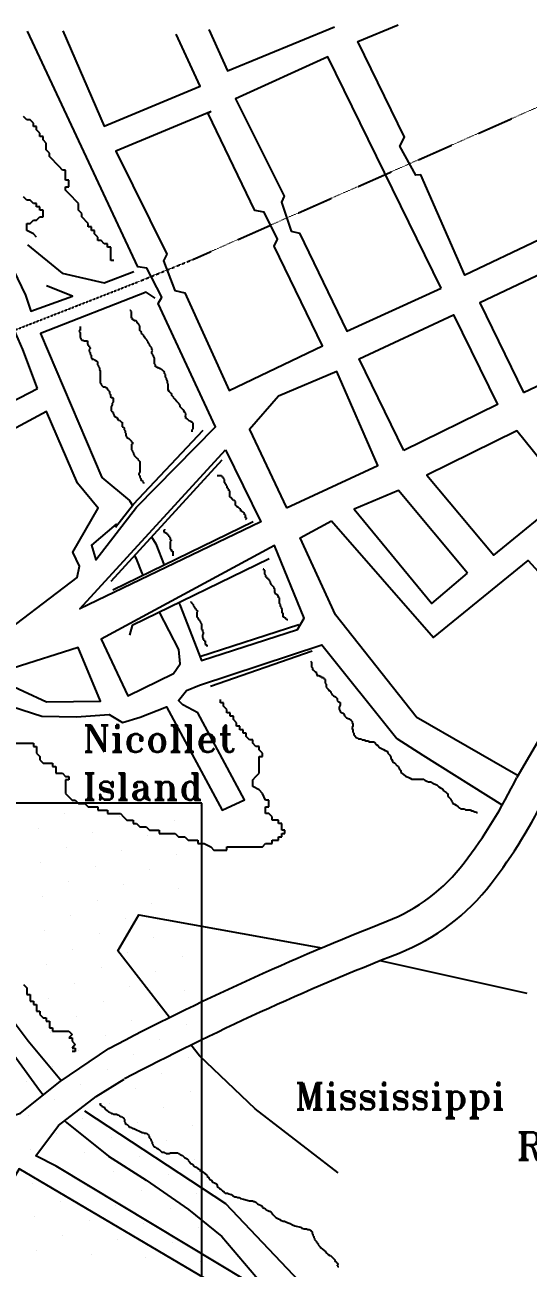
# Model space of a CAD drawing. Extents: x -273 to 22785, y -15 to 12122.
# Drawn here: x 8410 to 9962, y 8186 to 12022 of the extents above; entities that cross this region are included whole.
import ezdxf

# ---------------------------------------------------------------- set-up
doc = ezdxf.new("R2010")
doc.units = 0
doc.linetypes.add('HIDDEN', pattern=[0.375, 0.25, -0.125])
doc.linetypes.add('HIDDEN_2', pattern=[0.1875, 0.125, -0.0625])
doc.layers.get('0').update_dxf_attribs({"linetype": 'CONTINUOUS'})
for name, color, linetype in [('BORDER_AND_TITLE_INFORMATI', 5, 'CONTINUOUS'), ('HYPERLINK_REGIONS', 253, 'CONTINUOUS'), ('RAIL_ROADS', 3, 'HIDDEN_2'), ('STREET_CURBS', 7, 'CONTINUOUS'), ('TEXT_LABELS_AND_DIRECTIONS', 1, 'HIDDEN')]:
    doc.layers.add(name, color=color, linetype=linetype)
doc.styles.add('ROMAN_60', font='romant.shx', dxfattribs={"height": 60})

# ---------------------------------------------------------------- blocks, each defined once
blk = doc.blocks.new('*X5')
at = {"color": 0}
for p, q in [((8532.4, 9589), (8532.4, 9589)), ((8950.9, 9614.2), (8950.9, 9614.2)), ((8701.1, 9578.2), (8701.1, 9578.2)), ((8869.8, 9567.3), (8869.8, 9567.3)), ((8451.2, 9542.2), (8451.2, 9542.2)), ((8619.9, 9531.3), (8619.9, 9531.3)), ((8788.6, 9520.4), (8788.6, 9520.4)), ((8538.7, 9484.4), (8538.7, 9484.4)), ((8707.4, 9473.5), (8707.4, 9473.5)), ((8457.5, 9437.5), (8457.5, 9437.5)), ((8876, 9462.7), (8876, 9462.7)), ((8626.2, 9426.7), (8626.2, 9426.7)), ((8794.8, 9415.8), (8794.8, 9415.8)), ((8545, 9379.8), (8545, 9379.8)), ((8713.7, 9368.9), (8713.7, 9368.9)), ((8463.8, 9332.9), (8463.8, 9332.9)), ((8632.5, 9322), (8632.5, 9322)), ((8882.3, 9358), (8882.3, 9358)), ((8801.1, 9311.2), (8801.1, 9311.2)), ((8551.3, 9275.2), (8551.3, 9275.2)), ((8719.9, 9264.3), (8719.9, 9264.3)), ((8888.6, 9253.4), (8888.6, 9253.4)), ((8470.1, 9228.3), (8470.1, 9228.3)), ((8638.7, 9217.4), (8638.7, 9217.4)), ((8807.4, 9206.5), (8807.4, 9206.5)), ((8557.6, 9170.5), (8557.6, 9170.5)), ((8726.2, 9159.7), (8726.2, 9159.7)), ((8894.9, 9148.8), (8894.9, 9148.8)), ((8476.4, 9123.7), (8476.4, 9123.7)), ((8645, 9112.8), (8645, 9112.8)), ((8813.7, 9101.9), (8813.7, 9101.9)), ((8563.8, 9065.9), (8563.8, 9065.9)), ((8732.5, 9055), (8732.5, 9055)), ((8482.6, 9019), (8482.6, 9019)), ((8901.2, 9044.2), (8901.2, 9044.2)), ((8651.3, 9008.2), (8651.3, 9008.2)), ((8820, 8997.3), (8820, 8997.3)), ((8570.1, 8961.3), (8570.1, 8961.3)), ((8738.8, 8950.4), (8738.8, 8950.4)), ((8907.4, 8939.5), (8907.4, 8939.5)), ((8488.9, 8914.4), (8488.9, 8914.4)), ((8657.6, 8903.5), (8657.6, 8903.5)), ((8826.2, 8892.7), (8826.2, 8892.7)), ((8576.4, 8856.7), (8576.4, 8856.7)), ((8745.1, 8845.8), (8745.1, 8845.8)), ((8913.7, 8834.9), (8913.7, 8834.9)), ((8495.2, 8809.8), (8495.2, 8809.8)), ((8663.9, 8798.9), (8663.9, 8798.9)), ((8832.5, 8788), (8832.5, 8788)), ((8414, 8762.9), (8414, 8762.9)), ((8582.7, 8752), (8582.7, 8752)), ((8751.3, 8741.1), (8751.3, 8741.1)), ((8920, 8730.3), (8920, 8730.3)), ((8501.5, 8705.2), (8501.5, 8705.2)), ((8670.1, 8694.3), (8670.1, 8694.3)), ((8838.8, 8683.4), (8838.8, 8683.4)), ((8420.3, 8658.3), (8420.3, 8658.3)), ((8589, 8647.4), (8589, 8647.4)), ((8757.6, 8636.5), (8757.6, 8636.5)), ((8507.8, 8600.5), (8507.8, 8600.5)), ((8926.3, 8625.6), (8926.3, 8625.6)), ((8426.6, 8553.6), (8426.6, 8553.6)), ((8676.4, 8589.6), (8676.4, 8589.6)), ((8845.1, 8578.8), (8845.1, 8578.8)), ((8595.2, 8542.8), (8595.2, 8542.8)), ((8763.9, 8531.9), (8763.9, 8531.9)), ((8932.6, 8521), (8932.6, 8521)), ((8514, 8495.9), (8514, 8495.9)), ((8682.7, 8485), (8682.7, 8485)), ((8432.9, 8449), (8432.9, 8449)), ((8601.5, 8438.1), (8601.5, 8438.1)), ((8851.4, 8474.1), (8851.4, 8474.1)), ((8770.2, 8427.3), (8770.2, 8427.3)), ((8938.8, 8416.4), (8938.8, 8416.4)), ((8520.3, 8391.3), (8520.3, 8391.3)), ((8689, 8380.4), (8689, 8380.4)), ((8857.6, 8369.5), (8857.6, 8369.5)), ((8439.1, 8344.4), (8439.1, 8344.4)), ((8607.8, 8333.5), (8607.8, 8333.5)), ((8776.5, 8322.6), (8776.5, 8322.6)), ((8526.6, 8286.6), (8526.6, 8286.6)), ((8945.1, 8311.8), (8945.1, 8311.8)), ((8695.3, 8275.8), (8695.3, 8275.8)), ((8863.9, 8264.9), (8863.9, 8264.9)), ((8445.4, 8239.8), (8445.4, 8239.8)), ((8614.1, 8228.9), (8614.1, 8228.9)), ((8782.7, 8218), (8782.7, 8218)), ((8951.4, 8207.1), (8951.4, 8207.1))]:
    blk.add_line(p, q, dxfattribs=at)
blk = doc.blocks.new('*U6')
at = {"layer": 'HYPERLINK_REGIONS'}
for p, q in [((8955.2, 9621.1), (3844.6, 9621.1)), ((8955.2, 3375.8), (8955.2, 9621.1))]:
    blk.add_line(p, q, dxfattribs=at)

msp = doc.modelspace()

# ---------------------------------------------------------------- linework, layer by layer
at = {"layer": 'RAIL_ROADS'}
for points in [[(8933.4, 11300.3), (10540.9, 12010.8)], [(7042.3, 10591.9), (7639.5, 10806), (7962.6, 10928.9), (8365.9, 11075.2), (8761.2, 11229.9), (8933.4, 11300.3)]]:
    msp.add_lwpolyline(points, dxfattribs=at)
at = {"layer": 'STREET_CURBS'}
for p, q in [((8416.1, 11729), (8406.1, 11739.3)), ((8426, 11729), (8416.1, 11729)), ((8436, 11718.7), (8426, 11729)), ((8436, 11708.3), (8436, 11718.7)), ((8445.9, 11708.3), (8436, 11708.3)), ((8445.9, 11698), (8445.9, 11708.3)), ((8455.8, 11687.6), (8445.9, 11698)), ((8455.8, 11677.3), (8455.8, 11687.6)), ((8465.8, 11677.3), (8455.8, 11677.3)), ((8465.8, 11667), (8465.8, 11677.3)), ((8475.7, 11656.6), (8465.8, 11667)), ((8475.7, 11636), (8475.7, 11656.6)), ((8485.7, 11625.6), (8475.7, 11636)), ((8485.7, 11615.3), (8485.7, 11625.6)), ((8515.5, 11584.3), (8485.7, 11615.3)), ((8525.5, 11573.9), (8515.5, 11584.3)), ((8535.4, 11573.9), (8525.5, 11573.9)), ((8535.4, 11542.9), (8535.4, 11573.9)), ((8545.4, 11542.9), (8535.4, 11542.9)), ((8535.4, 11522.2), (8545.4, 11522.2)), ((8535.4, 11511.9), (8535.4, 11522.2)), ((8555.3, 11491.2), (8535.4, 11511.9)), ((8545.4, 11522.2), (8545.4, 11542.9)), ((8416.1, 11480.9), (8406.1, 11491.2)), ((8426, 11480.9), (8416.1, 11480.9)), ((8436, 11470.5), (8426, 11480.9)), ((8445.9, 11470.5), (8436, 11470.5)), ((8445.9, 11460.2), (8445.9, 11470.5)), ((8565.3, 11480.9), (8555.3, 11491.2)), ((8575.2, 11470.5), (8565.3, 11480.9)), ((8575.2, 11449.9), (8575.2, 11470.5)), ((8455.8, 11460.2), (8445.9, 11460.2)), ((8445.9, 11418.9), (8455.8, 11429.2)), ((8455.8, 11449.9), (8455.8, 11460.2)), ((8465.8, 11449.9), (8455.8, 11449.9)), ((8455.8, 11429.2), (8465.8, 11429.2)), ((8465.8, 11429.2), (8465.8, 11449.9)), ((8585.2, 11439.5), (8575.2, 11449.9)), ((8585.2, 11429.2), (8585.2, 11439.5)), ((8605, 11408.5), (8585.2, 11429.2)), ((8416.1, 11408.5), (8426, 11408.5)), ((8416.1, 11387.8), (8416.1, 11408.5)), ((8426, 11408.5), (8436, 11418.9)), ((8436, 11418.9), (8445.9, 11418.9)), ((8605, 11398.2), (8605, 11408.5)), ((8615, 11398.2), (8605, 11398.2)), ((8615, 11387.8), (8615, 11398.2)), ((8436, 11377.5), (8416.1, 11387.8)), ((8445.9, 11367.2), (8436, 11377.5)), ((8624.9, 11387.8), (8615, 11387.8)), ((8624.9, 11377.5), (8624.9, 11387.8)), ((8634.9, 11367.2), (8624.9, 11377.5)), ((8634.9, 11356.8), (8634.9, 11367.2)), ((8644.8, 11356.8), (8634.9, 11356.8)), ((8654.8, 11346.5), (8644.8, 11356.8)), ((8664.7, 11346.5), (8654.8, 11346.5)), ((8664.7, 11336.2), (8664.7, 11346.5)), ((8674.7, 11336.2), (8664.7, 11336.2)), ((8674.7, 11294.8), (8674.7, 11336.2)), ((8684.6, 11294.8), (8674.7, 11294.8)), ((8735.9, 11140.8), (8733.1, 11140.8)), ((8738.8, 11137.8), (8735.9, 11140.8)), ((8738.8, 11117.2), (8738.8, 11137.8)), ((8580, 11090.7), (8580, 11078.9)), ((8741.6, 11117.2), (8738.8, 11117.2)), ((8741.6, 11111.3), (8741.6, 11117.2)), ((8744.4, 11111.3), (8741.6, 11111.3)), ((8747.3, 11108.4), (8744.4, 11111.3)), ((8752.9, 11108.4), (8747.3, 11108.4)), ((8755.8, 11105.4), (8752.9, 11108.4)), ((8755.8, 11102.5), (8755.8, 11105.4)), ((8758.6, 11102.5), (8755.8, 11102.5)), ((8758.6, 11099.5), (8758.6, 11102.5)), ((8761.4, 11099.5), (8758.6, 11099.5)), ((8761.4, 11096.6), (8761.4, 11099.5)), ((8764.3, 11093.6), (8761.4, 11096.6)), ((8764.3, 11078.9), (8764.3, 11093.6)), ((8577.2, 11078.9), (8577.2, 11075.9)), ((8580, 11078.9), (8577.2, 11078.9)), ((8577.2, 11075.9), (8580, 11073)), ((8580, 11073), (8580, 11058.3)), ((8580, 11058.3), (8582.8, 11055.3)), ((8582.8, 11055.3), (8582.8, 11052.4)), ((8582.8, 11052.4), (8585.7, 11049.4)), ((8585.7, 11049.4), (8588.5, 11049.4)), ((8588.5, 11049.4), (8591.3, 11046.5)), ((8591.3, 11046.5), (8602.7, 11046.5)), ((8602.7, 11046.5), (8602.7, 11037.6)), ((8767.1, 11075.9), (8764.3, 11078.9)), ((8769.9, 11073), (8767.1, 11075.9)), ((8769.9, 11070), (8769.9, 11073)), ((8772.8, 11067.1), (8769.9, 11070)), ((8775.6, 11064.2), (8772.8, 11067.1)), ((8778.4, 11058.3), (8775.6, 11064.2)), ((8781.3, 11055.3), (8778.4, 11058.3)), ((8787, 11049.4), (8781.3, 11055.3)), ((8787, 11046.5), (8787, 11049.4)), ((8789.8, 11043.5), (8787, 11046.5)), ((8602.7, 11037.6), (8605.5, 11034.7)), ((8605.5, 11034.7), (8605.5, 11031.7)), ((8605.5, 11031.7), (8608.3, 11031.7)), ((8608.3, 11031.7), (8608.3, 11028.8)), ((8608.3, 11028.8), (8611.2, 11025.8)), ((8611.2, 11022.9), (8608.3, 11020)), ((8608.3, 11020), (8608.3, 11014.1)), ((8608.3, 11014.1), (8611.2, 11011.1)), ((8611.2, 11025.8), (8611.2, 11022.9)), ((8611.2, 11011.1), (8611.2, 11005.2)), ((8789.8, 11040.6), (8789.8, 11043.5)), ((8792.6, 11037.6), (8789.8, 11040.6)), ((8795.5, 11034.7), (8792.6, 11037.6)), ((8795.5, 11031.7), (8795.5, 11034.7)), ((8798.3, 11028.8), (8795.5, 11031.7)), ((8801.1, 11025.8), (8798.3, 11028.8)), ((8801.1, 11020), (8801.1, 11025.8)), ((8804, 11017), (8801.1, 11020)), ((8801.1, 11014.1), (8804, 11017)), ((8801.1, 11008.2), (8801.1, 11014.1)), ((8804, 11005.2), (8801.1, 11008.2)), ((8611.2, 11005.2), (8614, 11002.3)), ((8614, 11002.3), (8614, 10996.4)), ((8614, 10996.4), (8616.8, 10993.4)), ((8616.8, 10993.4), (8616.8, 10990.5)), ((8616.8, 10990.5), (8622.5, 10990.5)), ((8622.5, 10990.5), (8625.4, 10987.5)), ((8625.4, 10987.5), (8628.2, 10987.5)), ((8628.2, 10987.5), (8631, 10984.6)), ((8631, 10984.6), (8633.9, 10981.7)), ((8633.9, 10981.7), (8633.9, 10972.8)), ((8633.9, 10972.8), (8636.7, 10969.9)), ((8636.7, 10969.9), (8636.7, 10966.9)), ((8804, 11002.3), (8804, 11005.2)), ((8806.8, 10999.3), (8804, 11002.3)), ((8809.6, 10993.4), (8806.8, 10999.3)), ((8809.6, 10975.8), (8809.6, 10993.4)), ((8812.5, 10972.8), (8809.6, 10975.8)), ((8812.5, 10966.9), (8812.5, 10972.8)), ((8636.7, 10966.9), (8639.5, 10964)), ((8639.5, 10964), (8639.5, 10958.1)), ((8639.5, 10958.1), (8642.4, 10955.1)), ((8642.4, 10955.1), (8642.4, 10916.8)), ((8815.3, 10966.9), (8812.5, 10966.9)), ((8818.1, 10964), (8815.3, 10966.9)), ((8821, 10964), (8818.1, 10964)), ((8826.6, 10961), (8821, 10964)), ((8829.5, 10961), (8826.6, 10961)), ((8832.3, 10958.1), (8829.5, 10961)), ((8835.1, 10955.1), (8832.3, 10958.1)), ((8838, 10952.2), (8835.1, 10955.1)), ((8840.8, 10949.2), (8838, 10952.2)), ((8840.8, 10946.3), (8840.8, 10949.2)), ((8843.7, 10943.3), (8840.8, 10946.3)), ((8843.7, 10934.5), (8843.7, 10943.3)), ((8846.5, 10931.6), (8843.7, 10934.5)), ((8846.5, 10928.6), (8846.5, 10931.6)), ((8642.4, 10916.8), (8645.2, 10913.9)), ((8645.2, 10913.9), (8645.2, 10910.9)), ((8645.2, 10910.9), (8648, 10908)), ((8648, 10908), (8650.9, 10905)), ((8650.9, 10905), (8656.5, 10905)), ((8656.5, 10905), (8662.2, 10902.1)), ((8662.2, 10902.1), (8665, 10899.1)), ((8665, 10899.1), (8665, 10896.2)), ((8665, 10896.2), (8667.9, 10893.3)), ((8667.9, 10893.3), (8670.7, 10890.3)), ((8849.3, 10922.7), (8846.5, 10928.6)), ((8849.3, 10916.8), (8849.3, 10922.7)), ((8852.2, 10913.9), (8849.3, 10916.8)), ((8852.2, 10896.2), (8852.2, 10913.9)), ((8855, 10890.3), (8852.2, 10896.2)), ((8670.7, 10890.3), (8670.7, 10884.4)), ((8670.7, 10884.4), (8673.5, 10881.5)), ((8673.5, 10881.5), (8673.5, 10875.6)), ((8673.5, 10875.6), (8676.4, 10872.6)), ((8676.4, 10872.6), (8679.2, 10872.6)), ((8679.2, 10872.6), (8682.1, 10869.7)), ((8682.1, 10857.9), (8679.2, 10855)), ((8679.2, 10855), (8679.2, 10849.1)), ((8682.1, 10869.7), (8682.1, 10857.9)), ((8857.8, 10887.4), (8855, 10890.3)), ((8860.7, 10884.4), (8857.8, 10887.4)), ((8863.5, 10881.5), (8860.7, 10884.4)), ((8863.5, 10878.5), (8863.5, 10881.5)), ((8866.3, 10875.6), (8863.5, 10878.5)), ((8869.2, 10872.6), (8866.3, 10875.6)), ((8869.2, 10869.7), (8869.2, 10872.6)), ((8872, 10866.7), (8869.2, 10869.7)), ((8877.7, 10860.8), (8872, 10866.7)), ((8880.5, 10857.9), (8877.7, 10860.8)), ((8883.3, 10855), (8880.5, 10857.9)), ((8886.2, 10852), (8883.3, 10855)), ((8679.2, 10849.1), (8676.4, 10843.2)), ((8676.4, 10843.2), (8676.4, 10831.4)), ((8676.4, 10831.4), (8679.2, 10828.4)), ((8679.2, 10828.4), (8682.1, 10825.5)), ((8682.1, 10825.5), (8682.1, 10822.5)), ((8682.1, 10822.5), (8684.9, 10816.6)), ((8684.9, 10816.6), (8687.7, 10813.7)), ((8886.2, 10849.1), (8886.2, 10852)), ((8889, 10846.1), (8886.2, 10849.1)), ((8889, 10843.2), (8889, 10846.1)), ((8891.8, 10840.2), (8889, 10843.2)), ((8897.5, 10834.3), (8891.8, 10840.2)), ((8900.4, 10831.4), (8897.5, 10834.3)), ((8903.2, 10825.5), (8900.4, 10831.4)), ((8906, 10822.5), (8903.2, 10825.5)), ((8903.2, 10813.7), (8906, 10816.6)), ((8906, 10816.6), (8906, 10822.5)), ((8687.7, 10813.7), (8693.4, 10810.8)), ((8693.4, 10810.8), (8696.2, 10804.9)), ((8696.2, 10804.9), (8699.1, 10801.9)), ((8699.1, 10801.9), (8701.9, 10801.9)), ((8701.9, 10801.9), (8704.7, 10799)), ((8704.7, 10799), (8707.6, 10796)), ((8707.6, 10796), (8710.4, 10796)), ((8710.4, 10796), (8710.4, 10781.3)), ((8710.4, 10781.3), (8713.2, 10781.3)), ((8713.2, 10781.3), (8716.1, 10778.3)), ((8716.1, 10778.3), (8716.1, 10772.4)), ((8906, 10813.7), (8903.2, 10813.7)), ((8906, 10807.8), (8906, 10813.7)), ((8908.9, 10807.8), (8906, 10807.8)), ((8908.9, 10804.9), (8908.9, 10807.8)), ((8911.7, 10804.9), (8908.9, 10804.9)), ((8914.5, 10801.9), (8911.7, 10804.9)), ((8917.4, 10799), (8914.5, 10801.9)), ((8920.2, 10799), (8917.4, 10799)), ((8923, 10796), (8920.2, 10799)), ((8925.9, 10796), (8923, 10796)), ((8928.7, 10793.1), (8925.9, 10796)), ((8928.7, 10775.4), (8928.7, 10793.1)), ((8716.1, 10772.4), (8718.9, 10769.5)), ((8718.9, 10769.5), (8718.9, 10763.6)), ((8718.9, 10763.6), (8721.7, 10760.7)), ((8721.7, 10760.7), (8721.7, 10754.8)), ((8721.7, 10754.8), (8724.6, 10748.9)), ((8724.6, 10748.9), (8730.2, 10745.9)), ((8730.2, 10745.9), (8733.1, 10743)), ((8733.1, 10743), (8738.8, 10737.1)), ((8925.9, 10772.4), (8928.7, 10775.4)), ((8925.9, 10766.6), (8925.9, 10772.4)), ((8738.8, 10737.1), (8738.8, 10734.1)), ((8738.8, 10734.1), (8741.6, 10734.1)), ((8738.8, 10728.3), (8738.8, 10710.6)), ((8741.6, 10728.3), (8738.8, 10728.3)), ((8738.8, 10710.6), (8741.6, 10707.6)), ((8741.6, 10734.1), (8741.6, 10728.3)), ((8741.6, 10707.6), (8741.6, 10704.7)), ((8741.6, 10704.7), (8744.4, 10701.7)), ((8744.4, 10701.7), (8744.4, 10698.8)), ((8744.4, 10698.8), (8747.3, 10695.8)), ((8747.3, 10695.8), (8747.3, 10692.9)), ((8747.3, 10692.9), (8750.1, 10689.9)), ((8750.1, 10689.9), (8752.9, 10687)), ((8752.9, 10687), (8755.8, 10684.1)), ((8755.8, 10684.1), (8758.6, 10684.1)), ((8758.6, 10684.1), (8758.6, 10681.1)), ((8758.6, 10681.1), (8761.4, 10678.2)), ((8761.4, 10678.2), (8764.3, 10675.2)), ((8764.3, 10675.2), (8764.3, 10642.8)), ((8764.3, 10642.8), (8761.4, 10636.9)), ((8761.4, 10636.9), (8761.4, 10634)), ((8761.4, 10634), (8764.3, 10631)), ((8764.3, 10631), (8764.3, 10625.1)), ((8764.3, 10625.1), (8767.1, 10622.2)), ((9016.6, 10631), (9002.4, 10631)), ((9016.6, 10628.1), (9016.6, 10631)), ((9019.4, 10628.1), (9016.6, 10628.1)), ((9019.4, 10625.1), (9019.4, 10628.1)), ((9022.3, 10625.1), (9019.4, 10625.1)), ((9022.3, 10622.2), (9022.3, 10625.1)), ((8767.1, 10622.2), (8767.1, 10619.2)), ((8767.1, 10619.2), (8769.9, 10616.3)), ((8769.9, 10616.3), (8772.8, 10616.3)), ((8772.8, 10616.3), (8772.8, 10613.3)), ((8772.8, 10613.3), (8775.6, 10610.4)), ((8775.6, 10610.4), (8775.6, 10607.4)), ((9025.1, 10619.2), (9022.3, 10622.2)), ((9025.1, 10610.4), (9025.1, 10619.2)), ((9027.9, 10607.4), (9025.1, 10610.4)), ((9030.8, 10604.5), (9027.9, 10607.4)), ((9030.8, 10601.5), (9030.8, 10604.5)), ((9033.6, 10598.6), (9030.8, 10601.5)), ((9033.6, 10592.7), (9033.6, 10598.6)), ((9036.4, 10592.7), (9033.6, 10592.7)), ((9036.4, 10589.8), (9036.4, 10592.7)), ((9039.3, 10589.8), (9036.4, 10589.8)), ((9039.3, 10583.9), (9039.3, 10589.8)), ((9042.1, 10583.9), (9039.3, 10583.9)), ((9042.1, 10566.2), (9042.1, 10583.9)), ((9044.9, 10563.2), (9042.1, 10566.2)), ((9050.6, 10557.4), (9044.9, 10563.2)), ((9053.4, 10554.4), (9050.6, 10557.4)), ((9056.3, 10554.4), (9053.4, 10554.4)), ((9059.1, 10551.5), (9056.3, 10554.4)), ((9059.1, 10539.7), (9059.1, 10551.5)), ((9062, 10536.7), (9059.1, 10539.7)), ((9064.8, 10533.8), (9062, 10536.7)), ((9067.6, 10533.8), (9064.8, 10533.8)), ((9070.5, 10530.8), (9067.6, 10533.8)), ((9073.3, 10527.9), (9070.5, 10530.8)), ((9076.1, 10527.9), (9073.3, 10527.9)), ((9076.1, 10522), (9076.1, 10527.9)), ((9079, 10522), (9076.1, 10522)), ((9079, 10519), (9079, 10522)), ((9081.8, 10519), (9079, 10519)), ((9084.6, 10516.1), (9081.8, 10519)), ((9087.5, 10513.2), (9084.6, 10516.1)), ((9087.5, 10510.2), (9087.5, 10513.2)), ((9090.3, 10510.2), (9087.5, 10510.2)), ((9090.3, 10501.4), (9090.3, 10510.2)), ((9093.1, 10501.4), (9090.3, 10501.4)), ((9090.3, 10495.5), (9093.1, 10498.4)), ((9093.1, 10498.4), (9093.1, 10501.4)), ((8838, 10463.1), (8838, 10457.2)), ((8840.8, 10463.1), (8838, 10463.1)), ((8838, 10457.2), (8840.8, 10457.2)), ((8840.8, 10466), (8840.8, 10463.1)), ((8840.8, 10457.2), (8843.7, 10454.2)), ((8843.7, 10454.2), (8846.5, 10454.2)), ((8846.5, 10454.2), (8846.5, 10451.3)), ((8846.5, 10451.3), (8849.3, 10451.3)), ((8849.3, 10451.3), (8849.3, 10448.3)), ((8849.3, 10448.3), (8852.2, 10448.3)), ((8852.2, 10448.3), (8852.2, 10445.4)), ((8852.2, 10445.4), (8855, 10445.4)), ((8855, 10445.4), (8855, 10442.4)), ((8855, 10442.4), (8857.8, 10439.5)), ((8857.8, 10439.5), (8857.8, 10433.6)), ((8857.8, 10433.6), (8860.7, 10433.6)), ((8860.7, 10433.6), (8860.7, 10430.7)), ((8860.7, 10430.7), (8857.8, 10427.7)), ((8857.8, 10427.7), (8857.8, 10404.1)), ((8857.8, 10404.1), (8860.7, 10404.1)), ((8860.7, 10404.1), (8860.7, 10401.2)), ((8860.7, 10401.2), (8863.5, 10398.2)), ((8863.5, 10398.2), (8866.3, 10398.2)), ((8866.3, 10398.2), (8866.3, 10383.5)), ((9147, 10342.3), (9144.2, 10342.3)), ((9147, 10339.3), (9147, 10342.3)), ((9149.8, 10339.3), (9147, 10339.3)), ((9149.8, 10327.5), (9149.8, 10339.3)), ((9152.7, 10324.6), (9149.8, 10327.5)), ((9152.7, 10318.7), (9152.7, 10324.6)), ((9155.5, 10315.7), (9152.7, 10318.7)), ((9158.3, 10315.7), (9155.5, 10315.7)), ((9158.3, 10312.8), (9158.3, 10315.7)), ((9161.2, 10312.8), (9158.3, 10312.8)), ((9161.2, 10309.8), (9161.2, 10312.8)), ((9164, 10309.8), (9161.2, 10309.8)), ((9164, 10306.9), (9164, 10309.8)), ((9166.9, 10304), (9164, 10306.9)), ((9166.9, 10298.1), (9166.9, 10304)), ((9169.7, 10298.1), (9166.9, 10298.1)), ((9169.7, 10295.1), (9169.7, 10298.1)), ((9172.5, 10292.2), (9169.7, 10295.1)), ((9175.4, 10289.2), (9172.5, 10292.2)), ((9178.2, 10286.3), (9175.4, 10289.2)), ((9178.2, 10283.3), (9178.2, 10286.3)), ((9181, 10280.4), (9178.2, 10283.3)), ((9181, 10271.5), (9181, 10280.4)), ((8920.2, 10242.1), (8923, 10242.1)), ((8923, 10242.1), (8923, 10239.1)), ((9183.9, 10265.6), (9181, 10271.5)), ((9189.5, 10262.7), (9183.9, 10265.6)), ((9192.4, 10256.8), (9189.5, 10262.7)), ((9192.4, 10253.9), (9192.4, 10256.8)), ((9195.2, 10253.9), (9192.4, 10253.9)), ((9195.2, 10236.2), (9195.2, 10253.9)), ((8923, 10239.1), (8925.9, 10236.2)), ((8925.9, 10236.2), (8928.7, 10233.2)), ((8928.7, 10233.2), (8928.7, 10230.3)), ((8928.7, 10230.3), (8931.5, 10227.3)), ((8931.5, 10227.3), (8931.5, 10224.4)), ((8931.5, 10224.4), (8934.4, 10224.4)), ((8934.4, 10224.4), (8934.4, 10221.4)), ((8934.4, 10221.4), (8937.2, 10221.4)), ((8937.2, 10221.4), (8937.2, 10218.5)), ((8937.2, 10218.5), (8940, 10215.6)), ((8940, 10215.6), (8942.9, 10212.6)), ((8942.9, 10212.6), (8940, 10209.7)), ((8940, 10209.7), (8940, 10194.9)), ((9198, 10233.2), (9195.2, 10236.2)), ((9198, 10227.3), (9198, 10233.2)), ((9200.9, 10224.4), (9198, 10227.3)), ((9200.9, 10221.4), (9200.9, 10224.4)), ((9203.7, 10218.5), (9200.9, 10221.4)), ((9203.7, 10206.7), (9203.7, 10218.5)), ((9206.5, 10206.7), (9203.7, 10206.7)), ((9206.5, 10194.9), (9206.5, 10206.7)), ((8940, 10194.9), (8942.9, 10192)), ((8942.9, 10192), (8945.7, 10189)), ((8945.7, 10189), (8945.7, 10186.1)), ((8945.7, 10186.1), (8948.5, 10186.1)), ((8948.5, 10186.1), (8948.5, 10183.1)), ((8948.5, 10183.1), (8951.4, 10180.2)), ((8951.4, 10180.2), (8951.4, 10177.3)), ((8951.4, 10177.3), (8954.2, 10174.3)), ((8954.2, 10174.3), (8954.2, 10156.6)), ((9209.4, 10194.9), (9206.5, 10194.9)), ((9212.2, 10192), (9209.4, 10194.9)), ((9215, 10189), (9212.2, 10192)), ((9217.9, 10186.1), (9215, 10189)), ((9220.7, 10186.1), (9217.9, 10186.1)), ((8954.2, 10156.6), (8957.1, 10156.6)), ((8957.1, 10156.6), (8957.1, 10150.7)), ((8957.1, 10150.7), (8959.9, 10147.8)), ((8959.9, 10141.9), (8957.1, 10138.9)), ((8957.1, 10138.9), (8957.1, 10133.1)), ((8957.1, 10133.1), (8959.9, 10130.1)), ((8959.9, 10147.8), (8959.9, 10141.9)), ((8959.9, 10130.1), (8959.9, 10124.2)), ((8959.9, 10124.2), (8962.7, 10124.2)), ((8962.7, 10124.2), (8962.7, 10121.3)), ((8962.7, 10121.3), (8965.6, 10121.3)), ((8965.6, 10121.3), (8965.6, 10112.4)), ((8965.6, 10112.4), (8968.4, 10109.5)), ((8968.4, 10109.5), (8971.2, 10109.5)), ((8971.2, 10109.5), (8971.2, 10103.6)), ((9290.6, 10058.6), (9293.5, 10055.6)), ((9293.5, 10055.6), (9293.5, 10040.8)), ((9293.5, 10040.8), (9296.3, 10037.9)), ((9296.3, 10037.9), (9296.3, 10032)), ((9296.3, 10032), (9299.1, 10032)), ((9299.1, 10032), (9302, 10029)), ((9302, 10029), (9304.8, 10026)), ((9304.8, 10026), (9307.7, 10026)), ((9307.7, 10026), (9307.7, 10023.1)), ((9307.7, 10023.1), (9310.5, 10020.1)), ((9310.5, 10020.1), (9310.5, 10014.2)), ((9310.5, 10014.2), (9316.2, 10014.2)), ((9316.2, 10014.2), (9321.9, 10011.3)), ((9321.9, 10011.3), (9324.7, 10011.3)), ((9324.7, 10011.3), (9324.7, 10008.3)), ((9324.7, 10008.3), (9330.4, 10008.3)), ((9330.4, 10008.3), (9330.4, 10005.4)), ((9330.4, 10005.4), (9333.3, 10005.4)), ((9333.3, 10005.4), (9333.3, 10002.4)), ((9333.3, 10002.4), (9336.1, 10002.4)), ((9336.1, 10002.4), (9336.1, 9990.6)), ((9336.1, 9990.6), (9339, 9987.6)), ((9339, 9987.6), (9339, 9978.8)), ((9339, 9978.8), (9344.7, 9972.8)), ((9344.7, 9972.8), (9344.7, 9969.9)), ((9012.9, 9930.2), (9012.9, 9940.6)), ((9344.7, 9969.9), (9350.3, 9966.9)), ((9350.3, 9966.9), (9353.2, 9964)), ((9353.2, 9964), (9353.2, 9961)), ((9353.2, 9961), (9356, 9958.1)), ((9356, 9958.1), (9358.9, 9955.1)), ((9358.9, 9955.1), (9361.7, 9952.1)), ((9361.7, 9952.1), (9367.4, 9949.2)), ((9367.4, 9949.2), (9370.3, 9946.2)), ((9370.3, 9946.2), (9373.1, 9943.3)), ((9373.1, 9943.3), (9373.1, 9937.4)), ((9373.1, 9937.4), (9375.9, 9934.4)), ((9375.9, 9934.4), (9381.6, 9931.5)), ((9022.8, 9930.2), (9012.9, 9930.2)), ((9022.8, 9919.9), (9022.8, 9930.2)), ((9032.8, 9909.5), (9022.8, 9919.9)), ((9032.8, 9899.2), (9032.8, 9909.5)), ((9042.7, 9899.2), (9032.8, 9899.2)), ((9042.7, 9888.9), (9042.7, 9899.2)), ((9381.6, 9922.6), (9378.8, 9916.7)), ((9378.8, 9916.7), (9378.8, 9910.8)), ((9378.8, 9910.8), (9381.6, 9904.8)), ((9381.6, 9931.5), (9381.6, 9922.6)), ((9381.6, 9904.8), (9384.5, 9901.9)), ((9384.5, 9901.9), (9390.2, 9898.9)), ((9390.2, 9898.9), (9393, 9896)), ((9393, 9896), (9395.9, 9890.1)), ((9052.7, 9888.9), (9042.7, 9888.9)), ((9052.7, 9878.5), (9052.7, 9888.9)), ((9062.6, 9868.2), (9052.7, 9878.5)), ((9062.6, 9857.9), (9062.6, 9868.2)), ((9072.5, 9857.9), (9062.6, 9857.9)), ((9072.5, 9847.5), (9072.5, 9857.9)), ((9395.9, 9890.1), (9398.7, 9887.1)), ((9398.7, 9887.1), (9401.5, 9884.2)), ((9401.5, 9884.2), (9410.1, 9881.2)), ((9410.1, 9881.2), (9415.8, 9875.3)), ((9415.8, 9875.3), (9418.6, 9872.3)), ((9418.6, 9872.3), (9418.6, 9869.4)), ((9418.6, 9869.4), (9421.5, 9866.4)), ((9421.5, 9857.5), (9418.6, 9854.6)), ((9421.5, 9866.4), (9421.5, 9857.5)), ((9082.5, 9847.5), (9072.5, 9847.5)), ((9082.5, 9837.2), (9082.5, 9847.5)), ((9092.4, 9837.2), (9082.5, 9837.2)), ((9092.4, 9826.8), (9092.4, 9837.2)), ((9102.4, 9816.5), (9092.4, 9826.8)), ((9418.6, 9854.6), (9418.6, 9851.6)), ((9418.6, 9851.6), (9421.5, 9845.7)), ((9421.5, 9845.7), (9421.5, 9839.8)), ((9421.5, 9839.8), (9424.3, 9836.9)), ((9424.3, 9836.9), (9424.3, 9830.9)), ((9424.3, 9830.9), (9427.1, 9828)), ((9427.1, 9828), (9432.8, 9822.1)), ((9432.8, 9822.1), (9435.7, 9822.1)), ((9435.7, 9822.1), (9438.5, 9819.1)), ((9438.5, 9819.1), (9447.1, 9819.1)), ((9447.1, 9819.1), (9449.9, 9816.2)), ((8366.3, 9806.2), (8436, 9806.2)), ((8436, 9806.2), (8436, 9795.8)), ((8436, 9795.8), (8445.9, 9795.8)), ((8445.9, 9795.8), (8445.9, 9775.2)), ((9112.3, 9816.5), (9102.4, 9816.5)), ((9112.3, 9806.2), (9112.3, 9816.5)), ((9122.3, 9795.8), (9112.3, 9806.2)), ((9132.2, 9795.8), (9122.3, 9795.8)), ((9132.2, 9785.5), (9132.2, 9795.8)), ((9142.2, 9775.2), (9132.2, 9785.5)), ((9449.9, 9816.2), (9455.6, 9816.2)), ((9455.6, 9816.2), (9461.3, 9813.2)), ((9461.3, 9813.2), (9467, 9813.2)), ((9467, 9813.2), (9472.7, 9810.2)), ((9472.7, 9810.2), (9486.9, 9810.2)), ((9486.9, 9810.2), (9489.7, 9807.3)), ((9489.7, 9807.3), (9489.7, 9804.3)), ((9489.7, 9804.3), (9492.6, 9801.4)), ((9492.6, 9801.4), (9498.3, 9798.4)), ((9498.3, 9798.4), (9503.9, 9792.5)), ((9503.9, 9792.5), (9509.6, 9789.6)), ((9509.6, 9789.6), (9515.3, 9786.6)), ((9515.3, 9786.6), (9521, 9783.6)), ((9521, 9783.6), (9526.7, 9780.7)), ((9526.7, 9780.7), (9529.5, 9774.8)), ((8445.9, 9775.2), (8455.8, 9764.8)), ((8455.8, 9764.8), (8455.8, 9754.5)), ((8455.8, 9754.5), (8465.8, 9744.1)), ((8465.8, 9744.1), (8495.6, 9744.1)), ((8495.6, 9744.1), (8495.6, 9733.8)), ((9132.2, 9764.8), (9142.2, 9764.8)), ((9132.2, 9713.1), (9132.2, 9764.8)), ((9142.2, 9764.8), (9142.2, 9775.2)), ((9529.5, 9774.8), (9535.2, 9768.9)), ((9535.2, 9768.9), (9538.1, 9763)), ((9538.1, 9763), (9538.1, 9760)), ((9538.1, 9760), (9540.9, 9757)), ((9540.9, 9757), (9543.8, 9751.1)), ((9543.8, 9751.1), (9543.8, 9748.2)), ((9543.8, 9748.2), (9549.4, 9745.2)), ((9549.4, 9745.2), (9558, 9736.3)), ((8495.6, 9733.8), (8505.6, 9733.8)), ((8505.6, 9733.8), (8505.6, 9713.1)), ((8505.6, 9713.1), (8525.5, 9713.1)), ((8525.5, 9713.1), (8535.4, 9702.8)), ((9122.3, 9702.8), (9132.2, 9713.1)), ((9558, 9736.3), (9560.8, 9733.4)), ((9560.8, 9733.4), (9563.7, 9727.5)), ((9563.7, 9727.5), (9569.4, 9721.6)), ((9569.4, 9721.6), (9569.4, 9715.7)), ((9569.4, 9715.7), (9577.9, 9709.7)), ((9577.9, 9709.7), (9583.6, 9703.8)), ((9583.6, 9703.8), (9592.1, 9700.9)), ((8535.4, 9702.8), (8545.4, 9702.8)), ((8535.4, 9692.4), (8535.4, 9651.1)), ((8545.4, 9692.4), (8535.4, 9692.4)), ((8545.4, 9702.8), (8545.4, 9692.4)), ((9112.3, 9692.4), (9122.3, 9702.8)), ((9112.3, 9671.8), (9112.3, 9692.4)), ((9132.2, 9661.4), (9112.3, 9671.8)), ((9592.1, 9700.9), (9597.8, 9697.9)), ((9597.8, 9697.9), (9603.5, 9695)), ((9603.5, 9695), (9640.5, 9695)), ((9640.5, 9695), (9643.3, 9692)), ((9643.3, 9692), (9649, 9689)), ((9649, 9689), (9654.7, 9686.1)), ((9654.7, 9686.1), (9663.2, 9686.1)), ((9663.2, 9686.1), (9666.1, 9683.1)), ((9666.1, 9683.1), (9671.8, 9680.2)), ((9671.8, 9680.2), (9680.3, 9677.2)), ((9680.3, 9677.2), (9686, 9671.3)), ((9686, 9671.3), (9691.7, 9668.4)), ((9691.7, 9668.4), (9697.4, 9665.4)), ((9697.4, 9665.4), (9700.2, 9659.5)), ((8535.4, 9651.1), (8555.3, 9630.4)), ((8555.3, 9630.4), (8565.3, 9630.4)), ((8565.3, 9630.4), (8575.2, 9620.1)), ((9142.2, 9651.1), (9132.2, 9661.4)), ((9152.1, 9630.4), (9142.2, 9651.1)), ((9162.1, 9630.4), (9152.1, 9630.4)), ((9162.1, 9609.7), (9162.1, 9630.4)), ((9700.2, 9659.5), (9708.7, 9653.6)), ((9708.7, 9653.6), (9711.6, 9650.6)), ((9711.6, 9650.6), (9714.4, 9650.6)), ((9714.4, 9650.6), (9714.4, 9641.7)), ((9714.4, 9641.7), (9717.3, 9638.8)), ((9717.3, 9638.8), (9723, 9632.9)), ((9723, 9632.9), (9723, 9629.9)), ((9723, 9629.9), (9725.8, 9629.9)), ((9725.8, 9629.9), (9725.8, 9627)), ((9725.8, 9627), (9728.6, 9624)), ((8575.2, 9620.1), (8595.1, 9620.1)), ((8595.1, 9620.1), (8605, 9609.7)), ((8605, 9609.7), (8634.9, 9609.7)), ((8634.9, 9609.7), (8634.9, 9599.4)), ((8634.9, 9599.4), (8664.7, 9599.4)), ((8664.7, 9599.4), (8664.7, 9589.1)), ((8664.7, 9589.1), (8704.5, 9589.1)), ((8704.5, 9589.1), (8714.5, 9578.7)), ((9152.1, 9609.7), (9162.1, 9609.7)), ((9152.1, 9589.1), (9152.1, 9609.7)), ((9162.1, 9589.1), (9152.1, 9589.1)), ((9172, 9578.7), (9162.1, 9589.1)), ((9728.6, 9624), (9728.6, 9621.1)), ((9728.6, 9621.1), (9734.3, 9618.1)), ((9734.3, 9618.1), (9740, 9615.1)), ((9740, 9615.1), (9745.7, 9609.2)), ((9745.7, 9609.2), (9748.6, 9606.3)), ((9748.6, 9606.3), (9751.4, 9606.3)), ((9751.4, 9606.3), (9754.2, 9603.3)), ((9754.2, 9603.3), (9765.6, 9603.3)), ((9765.6, 9603.3), (9768.5, 9600.4)), ((9768.5, 9600.4), (9782.7, 9600.4)), ((9782.7, 9600.4), (9788.4, 9597.4)), ((9788.4, 9597.4), (9791.2, 9597.4)), ((9791.2, 9597.4), (9796.9, 9594.5)), ((9796.9, 9594.5), (9799.8, 9594.5)), ((9799.8, 9594.5), (9802.6, 9591.5)), ((9802.6, 9591.5), (9805.4, 9591.5)), ((8714.5, 9578.7), (8724.4, 9568.4)), ((8724.4, 9568.4), (8744.3, 9568.4)), ((8744.3, 9568.4), (8744.3, 9558.1)), ((8744.3, 9558.1), (8754.3, 9558.1)), ((8754.3, 9558.1), (8764.2, 9547.7)), ((9172, 9568.4), (9172, 9578.7)), ((9191.9, 9568.4), (9172, 9568.4)), ((9191.9, 9558.1), (9191.9, 9568.4)), ((9201.9, 9558.1), (9191.9, 9558.1)), ((9201.9, 9537.4), (9201.9, 9558.1)), ((8764.2, 9547.7), (8784.1, 9547.7)), ((8784.1, 9547.7), (8794, 9537.4)), ((8794, 9537.4), (8823.9, 9537.4)), ((8823.9, 9537.4), (8823.9, 9527)), ((8823.9, 9527), (8873.6, 9527)), ((8873.6, 9527), (8883.6, 9516.7)), ((8883.6, 9516.7), (8903.5, 9516.7)), ((8903.5, 9516.7), (8913.4, 9506.4)), ((9191.9, 9516.7), (9201.9, 9516.7)), ((9191.9, 9506.4), (9191.9, 9516.7)), ((9211.8, 9537.4), (9201.9, 9537.4)), ((9201.9, 9527), (9211.8, 9527)), ((9201.9, 9516.7), (9201.9, 9527)), ((9211.8, 9527), (9211.8, 9537.4)), ((8913.4, 9506.4), (8943.2, 9506.4)), ((8943.2, 9506.4), (8943.2, 9496)), ((8943.2, 9496), (8963.1, 9496)), ((8963.1, 9496), (8983, 9485.7)), ((8983, 9485.7), (8993, 9475.4)), ((8993, 9475.4), (9032.8, 9475.4)), ((9032.8, 9485.7), (9142.2, 9485.7)), ((9032.8, 9475.4), (9032.8, 9485.7)), ((9142.2, 9485.7), (9152.1, 9496)), ((9152.1, 9496), (9172, 9496)), ((9172, 9506.4), (9191.9, 9506.4)), ((9172, 9496), (9172, 9506.4)), ((8406.1, 9061.8), (8416.1, 9051.5)), ((8416.1, 9051.5), (8416.1, 9030.8)), ((8416.1, 9030.8), (8426, 9030.8)), ((8426, 9030.8), (8426, 9010.2)), ((8426, 9010.2), (8436, 9010.2)), ((8436, 9010.2), (8436, 8999.8)), ((8436, 8999.8), (8445.9, 8999.8)), ((8445.9, 8999.8), (8445.9, 8979.1)), ((8445.9, 8979.1), (8455.8, 8979.1)), ((8455.8, 8979.1), (8455.8, 8968.8)), ((8455.8, 8968.8), (8465.8, 8958.5)), ((8465.8, 8958.5), (8475.7, 8958.5)), ((8475.7, 8958.5), (8475.7, 8948.1)), ((8475.7, 8948.1), (8485.7, 8948.1)), ((8485.7, 8948.1), (8485.7, 8927.5)), ((8485.7, 8927.5), (8495.6, 8927.5)), ((8495.6, 8927.5), (8495.6, 8917.1)), ((8495.6, 8917.1), (8545.4, 8917.1)), ((8545.4, 8917.1), (8555.3, 8906.8)), ((8555.3, 8906.8), (8545.4, 8896.4)), ((8545.4, 8896.4), (8555.3, 8896.4)), ((8555.3, 8896.4), (8555.3, 8886.1)), ((8555.3, 8886.1), (8565.3, 8875.8)), ((8565.3, 8875.8), (8555.3, 8865.4)), ((8555.3, 8865.4), (8565.3, 8865.4)), ((8565.3, 8865.4), (8565.3, 8855.1)), ((8565.3, 8855.1), (8555.3, 8855.1)), ((8640.5, 8691.8), (8642.7, 8689.5)), ((8642.7, 8691.8), (8640.5, 8691.8)), ((8642.7, 8694.2), (8642.7, 8691.8)), ((8642.7, 8689.5), (8645, 8689.5)), ((8645, 8689.5), (8647.2, 8687.1)), ((8647.2, 8687.1), (8647.2, 8684.8)), ((8647.2, 8684.8), (8649.5, 8684.8)), ((8649.5, 8684.8), (8654, 8682.5)), ((8654, 8682.5), (8656.2, 8677.8)), ((8656.2, 8677.8), (8658.5, 8675.4)), ((8658.5, 8675.4), (8663, 8673.1)), ((8663, 8673.1), (8667.5, 8668.4)), ((8667.5, 8668.4), (8669.8, 8668.4)), ((8669.8, 8668.4), (8672, 8666.1)), ((8672, 8666.1), (8674.3, 8666.1)), ((8674.3, 8666.1), (8676.5, 8663.7)), ((8676.5, 8663.7), (8681, 8663.7)), ((8681, 8663.7), (8683.3, 8661.4)), ((8683.3, 8661.4), (8692.3, 8661.4)), ((8692.3, 8661.4), (8696.8, 8659)), ((8696.8, 8659), (8699, 8659)), ((8699, 8659), (8701.3, 8656.7)), ((8701.3, 8656.7), (8705.8, 8654.4)), ((8705.8, 8654.4), (8708.1, 8654.4)), ((8708.1, 8654.4), (8710.3, 8652)), ((8710.3, 8652), (8712.6, 8649.7)), ((8712.6, 8649.7), (8714.8, 8649.7)), ((8714.8, 8649.7), (8714.8, 8647.3)), ((8714.8, 8647.3), (8717.1, 8645)), ((8717.1, 8645), (8717.1, 8638)), ((8717.1, 8638), (8719.3, 8635.6)), ((8719.3, 8635.6), (8719.3, 8633.3)), ((8719.3, 8633.3), (8721.6, 8630.9)), ((8721.6, 8630.9), (8723.8, 8630.9)), ((8723.8, 8630.9), (8726.1, 8628.6)), ((8726.1, 8628.6), (8728.3, 8626.3)), ((8728.3, 8626.3), (8730.6, 8623.9)), ((8730.6, 8623.9), (8732.8, 8621.6)), ((8732.8, 8621.6), (8737.3, 8621.6)), ((8737.3, 8621.6), (8739.6, 8619.2)), ((8739.6, 8619.2), (8744.1, 8616.9)), ((8744.1, 8616.9), (8746.3, 8616.9)), ((8746.3, 8616.9), (8771.1, 8605.2)), ((8771.1, 8605.2), (8775.6, 8605.2)), ((8775.6, 8605.2), (8777.9, 8602.9)), ((8777.9, 8602.9), (8784.6, 8602.9)), ((8784.6, 8602.9), (8786.9, 8600.5)), ((8786.9, 8600.5), (8789.1, 8598.2)), ((8789.1, 8598.2), (8791.4, 8598.2)), ((8791.4, 8598.2), (8791.4, 8595.8)), ((8791.4, 8595.8), (8793.6, 8593.5)), ((8793.6, 8593.5), (8793.6, 8588.8)), ((8793.6, 8588.8), (8795.9, 8586.5)), ((8795.9, 8586.5), (8798.2, 8584.1)), ((8798.2, 8584.1), (8798.2, 8581.8)), ((8798.2, 8581.8), (8800.4, 8579.4)), ((8800.4, 8579.4), (8800.4, 8577.1)), ((8800.4, 8577.1), (8802.7, 8574.8)), ((8802.7, 8574.8), (8802.7, 8570.1)), ((8802.7, 8570.1), (8804.9, 8567.7)), ((8804.9, 8567.7), (8804.9, 8565.4)), ((8804.9, 8565.4), (8807.2, 8563.1)), ((8807.2, 8563.1), (8807.2, 8560.7)), ((8807.2, 8560.7), (8811.7, 8560.7)), ((8811.7, 8560.7), (8816.2, 8556)), ((8816.2, 8556), (8818.4, 8556)), ((8818.4, 8556), (8820.7, 8553.7)), ((8820.7, 8553.7), (8822.9, 8553.7)), ((8822.9, 8553.7), (8825.2, 8551.3)), ((8825.2, 8551.3), (8827.4, 8549)), ((8827.4, 8549), (8829.7, 8546.7)), ((8829.7, 8546.7), (8831.9, 8544.3)), ((8831.9, 8544.3), (8838.7, 8544.3)), ((8838.7, 8544.3), (8841, 8542)), ((8841, 8542), (8843.2, 8542)), ((8843.2, 8542), (8845.5, 8539.6)), ((8845.5, 8539.6), (8854.5, 8539.6)), ((8854.5, 8539.6), (8859, 8542)), ((8859, 8542), (8881.5, 8542)), ((8881.5, 8542), (8883.8, 8539.6)), ((8883.8, 8539.6), (8886, 8539.6)), ((8886, 8539.6), (8888.3, 8537.3)), ((8888.3, 8537.3), (8892.8, 8535)), ((8892.8, 8535), (8895, 8535)), ((8895, 8535), (8897.3, 8532.6)), ((8897.3, 8532.6), (8901.8, 8527.9)), ((8901.8, 8527.9), (8906.3, 8525.6)), ((8906.3, 8525.6), (8910.8, 8523.3)), ((8910.8, 8523.3), (8913, 8520.9)), ((8913, 8520.9), (8913, 8518.6)), ((8913, 8518.6), (8915.3, 8516.2)), ((8915.3, 8516.2), (8917.5, 8513.9)), ((8917.5, 8513.9), (8922, 8509.2)), ((8922, 8509.2), (8926.6, 8506.9)), ((8926.6, 8506.9), (8933.3, 8499.8)), ((8933.3, 8499.8), (8937.8, 8497.5)), ((8937.8, 8497.5), (8944.6, 8492.8)), ((8944.6, 8492.8), (8949.1, 8490.5)), ((8949.1, 8490.5), (8949.1, 8488.1)), ((8949.1, 8488.1), (8955.8, 8485.8)), ((8955.8, 8485.8), (8960.3, 8481.1)), ((8960.3, 8481.1), (8964.8, 8478.8)), ((8964.8, 8478.8), (8969.4, 8476.4)), ((8969.4, 8476.4), (8969.4, 8474.1)), ((8969.4, 8474.1), (8971.6, 8471.7)), ((8971.6, 8471.7), (8971.6, 8469.4)), ((8971.6, 8469.4), (8976.1, 8467.1)), ((8976.1, 8467.1), (8978.4, 8462.4)), ((8978.4, 8462.4), (8980.6, 8460)), ((8980.6, 8460), (8985.1, 8457.7)), ((8985.1, 8457.7), (8987.4, 8453)), ((8987.4, 8453), (8996.4, 8448.3)), ((8996.4, 8448.3), (9000.9, 8446)), ((9000.9, 8446), (9003.1, 8441.3)), ((9003.1, 8441.3), (9003.1, 8439)), ((9003.1, 8439), (9005.4, 8436.6)), ((9005.4, 8436.6), (9009.9, 8431.9)), ((9009.9, 8431.9), (9014.4, 8429.6)), ((9014.4, 8429.6), (9018.9, 8424.9)), ((9018.9, 8424.9), (9023.4, 8422.6)), ((9023.4, 8422.6), (9025.7, 8420.2)), ((9025.7, 8420.2), (9027.9, 8417.9)), ((9027.9, 8417.9), (9034.7, 8417.9)), ((9034.7, 8417.9), (9039.2, 8415.6)), ((9039.2, 8415.6), (9045.9, 8413.2)), ((9045.9, 8413.2), (9050.4, 8410.9)), ((9050.4, 8410.9), (9057.2, 8406.2)), ((9057.2, 8406.2), (9061.7, 8406.2)), ((9061.7, 8406.2), (9066.2, 8403.9)), ((9066.2, 8403.9), (9070.7, 8403.9)), ((9070.7, 8403.9), (9075.2, 8401.5)), ((9075.2, 8401.5), (9084.2, 8399.2)), ((9084.2, 8399.2), (9102.3, 8394.5)), ((9102.3, 8394.5), (9111.3, 8394.5)), ((9111.3, 8394.5), (9115.8, 8392.1)), ((9115.8, 8392.1), (9118, 8392.1)), ((9118, 8392.1), (9122.5, 8389.8)), ((9122.5, 8389.8), (9127, 8385.1)), ((9127, 8385.1), (9131.5, 8382.8)), ((9131.5, 8382.8), (9136, 8380.4)), ((9136, 8380.4), (9140.6, 8378.1)), ((9140.6, 8378.1), (9142.8, 8373.4)), ((9142.8, 8373.4), (9147.3, 8371.1)), ((9147.3, 8371.1), (9151.8, 8368.7)), ((9151.8, 8368.7), (9154.1, 8366.4)), ((9154.1, 8366.4), (9158.6, 8364.1)), ((9158.6, 8364.1), (9163.1, 8361.7)), ((9163.1, 8361.7), (9165.3, 8361.7)), ((9165.3, 8361.7), (9169.8, 8359.4)), ((9169.8, 8359.4), (9169.8, 8357)), ((9169.8, 8357), (9172.1, 8354.7)), ((9172.1, 8354.7), (9174.3, 8352.3)), ((9174.3, 8352.3), (9176.6, 8350)), ((9176.6, 8350), (9183.4, 8343)), ((9183.4, 8343), (9187.9, 8340.6)), ((9187.9, 8340.6), (9192.4, 8338.3)), ((9192.4, 8338.3), (9196.9, 8336)), ((9196.9, 8336), (9199.1, 8333.6)), ((9199.1, 8333.6), (9201.4, 8333.6)), ((9201.4, 8333.6), (9205.9, 8331.3)), ((9205.9, 8331.3), (9210.4, 8331.3)), ((9210.4, 8331.3), (9214.9, 8328.9)), ((9214.9, 8328.9), (9221.6, 8326.6)), ((9221.6, 8326.6), (9228.4, 8324.3)), ((9228.4, 8324.3), (9235.2, 8319.6)), ((9235.2, 8319.6), (9241.9, 8317.2)), ((9241.9, 8317.2), (9259.9, 8312.5)), ((9259.9, 8312.5), (9264.4, 8310.2)), ((9264.4, 8310.2), (9271.2, 8307.9)), ((9271.2, 8307.9), (9278, 8307.9)), ((9278, 8307.9), (9282.5, 8305.5)), ((9282.5, 8305.5), (9287, 8305.5)), ((9287, 8305.5), (9289.2, 8303.2)), ((9289.2, 8303.2), (9291.5, 8303.2)), ((9291.5, 8303.2), (9293.7, 8300.8)), ((9293.7, 8300.8), (9296, 8298.5)), ((9296, 8298.5), (9296, 8293.8)), ((9296, 8293.8), (9298.2, 8291.5)), ((9298.2, 8291.5), (9298.2, 8286.8)), ((9298.2, 8286.8), (9300.5, 8284.5)), ((9300.5, 8284.5), (9300.5, 8279.8)), ((9300.5, 8279.8), (9302.7, 8277.4)), ((9302.7, 8277.4), (9302.7, 8275.1)), ((9302.7, 8275.1), (9305, 8272.7)), ((9305, 8272.7), (9307.2, 8270.4)), ((9307.2, 8270.4), (9309.5, 8268.1)), ((9309.5, 8268.1), (9309.5, 8265.7)), ((9309.5, 8265.7), (9311.7, 8263.4)), ((9311.7, 8263.4), (9314, 8261)), ((9314, 8261), (9314, 8258.7)), ((9314, 8258.7), (9318.5, 8254)), ((9318.5, 8254), (9320.8, 8251.7)), ((9320.8, 8251.7), (9323, 8249.3)), ((9323, 8249.3), (9327.5, 8244.7)), ((9327.5, 8244.7), (9332, 8242.3)), ((9332, 8242.3), (9334.3, 8240)), ((9334.3, 8240), (9336.5, 8237.6)), ((9336.5, 8237.6), (9341, 8233)), ((9341, 8233), (9343.3, 8230.6)), ((9343.3, 8230.6), (9345.5, 8228.3)), ((9345.5, 8228.3), (9350, 8225.9)), ((9350, 8225.9), (9352.3, 8225.9)), ((9352.3, 8225.9), (9354.5, 8223.6)), ((9354.5, 8223.6), (9356.8, 8221.2)), ((9356.8, 8221.2), (9361.3, 8216.6)), ((9361.3, 8216.6), (9363.6, 8214.2)), ((9363.6, 8214.2), (9365.8, 8211.9)), ((9365.8, 8211.9), (9365.8, 8209.5)), ((9365.8, 8209.5), (9368.1, 8207.2)), ((9368.1, 8207.2), (9370.3, 8204.9)), ((9370.3, 8204.9), (9370.3, 8202.5)), ((9370.3, 8202.5), (9372.6, 8202.5)), ((9372.6, 8202.5), (9372.6, 8200.2)), ((9372.6, 8200.2), (9374.8, 8200.2)), ((9374.8, 8197.8), (9372.6, 8195.5)), ((9372.6, 8195.5), (9372.6, 8193.2)), ((9372.6, 8193.2), (9374.8, 8193.2)), ((9374.8, 8200.2), (9374.8, 8197.8)), ((9374.8, 8193.2), (9374.8, 8190.8)), ((9374.8, 8190.8), (9377.1, 8190.8))]:
    msp.add_line(p, q, dxfattribs=at)
for points in [[(8977.3, 12007.8), (9035, 11879.7), (9364.2, 12015.7)], [(10241.7, 12000.7), (10454.5, 11576.5), (9766.1, 11249.2), (9630.8, 11558.6), (9615.3, 11557.9), (9566.5, 11647.2), (9580.2, 11675.3), (9436.5, 11970.6), (9561.2, 12021.7)], [(8693.4, 10477.7), (8691.2, 10481.4), (8615, 10416.6), (8628.4, 10371.7), (8753.7, 10533.5), (8997.4, 10782.1), (8821.4, 11162.1), (8832.2, 11181.2), (8785.7, 11271.2), (8757.7, 11274.9), (8418, 12002.6)], [(8527.4, 12003.2), (8654.5, 11709.7), (8950.1, 11832.8), (8876.4, 11992.5)], [(7575.4, 10861.8), (7516.6, 10986.1), (7456.7, 11117), (7409.4, 11285.9), (7380.2, 11446), (7387.6, 11590.1), (7453, 11693.3), (7560.3, 11762.4), (7736.6, 11768.3), (7872.8, 11750.8), (8021.1, 11677.4), (8181.3, 11560.1), (8297.7, 11423.4), (8412.2, 11187.7), (8428.7, 11138.9), (8557.2, 11184.3), (8476.4, 11216.4)], [(8418, 11342.7), (8524.5, 11255.9), (8654.7, 11225.8), (8746.3, 11261.3)], [(8811.2, 11178.5), (8784, 11196.7), (8458, 11069.7), (8646.7, 10625.9), (8732.4, 10554.8), (8741.8, 10539.5)], [(8297.3, 10108.7), (8571, 10316.6), (8578.2, 10352.2), (8557.7, 10395), (8636.2, 10530.8), (8571.9, 10608.1), (8476.1, 10829.5), (7845.9, 10489.8)], [(8689.3, 10472.3), (8744.7, 10543.3), (8959.6, 10771.8)], [(9017.5, 10679.3), (8674.6, 10304.7)], [(9114.1, 10488.9), (8681.4, 10278.3)], [(9616.4, 9887.5), (9367.6, 10201.7), (9259, 10439.5), (9355.5, 10491.5)], [(9355.5, 10491.5), (9670.3, 10131.5), (9962.1, 10369.4), (10179, 10130.8), (9927.1, 9699.8)], [(8800.8, 10442.6), (8813.9, 10421.2), (8839.6, 10355.3)], [(8885.1, 10239.1), (8887.9, 10232.1), (8954.2, 10061.3), (9250.6, 10156.5), (9270.7, 10191.7), (9179.3, 10416.1), (8645.6, 10127), (8727.4, 9951.9), (8868.7, 10020.4), (8888.8, 10050.1), (8884.3, 10094.6), (8825.2, 10209.8)], [(9163.3, 10375), (8740.6, 10168.5), (8732.9, 10139.4)], [(8774.3, 10323.6), (8771.3, 10330.3), (8754.4, 10374.6), (8748.2, 10385.1)], [(8949.1, 10073.3), (9254.4, 10171.5)], [(8335, 9999.3), (8476.7, 9933.2), (8643.1, 9935), (8574.4, 10100.7), (8374.1, 10037.1), (8217.6, 9945.4), (7732.9, 9651.8), (7648, 9548.9), (7349.4, 9242.8), (7610.1, 9082.1), (8304.8, 8669.7), (8358.5, 8651.8), (8396.3, 8664.7), (8518.8, 8762), (8668.4, 8863.8)], [(8265.8, 9975.9), (8338.3, 9929.7), (8462.2, 9889.6), (8568.7, 9887.2), (8670.1, 9894.8), (8711.3, 9869.7), (8765.1, 9886.3), (8846.3, 9917.7), (9018.1, 9599.6), (9086.8, 9631.3), (8942.9, 9899.7), (8897.2, 9924.2), (8883.5, 9937.1), (8908.2, 9968.3), (8948.5, 9984.8), (9325.6, 10108.8), (9556.6, 9819.8), (9637.2, 9768.7)], [(9295.8, 10089.5), (8982, 9980.6)], [(9616.4, 9887.5), (9930.9, 9706.3)], [(9637.2, 9768.7), (9882.2, 9615)], [(7684.2, 9592.7), (7840.3, 9471), (7986.1, 9350.6), (8161.4, 9180.5), (8307.9, 9036.1), (8419.9, 8887.9), (8517.2, 8769.9), (8522.4, 8764.5)], [(7649.7, 9550.9), (7665.1, 9537.6), (7880.8, 9378.4), (8010.5, 9266.4), (8172.2, 9097.6), (8304.4, 8942.6), (8454.6, 8735.3), (8466.8, 8720.6)], [(8856.3, 8959.9), (8696.6, 9165.5), (8760.8, 9276.4), (9324.5, 9174.5)], [(9504.9, 9135.1), (9957.2, 9035.1)], [(9376, 8480.6), (9119.6, 8678), (8948.3, 8841.4), (8922, 8875.2)], [(8506.9, 8501.1), (8443.7, 8532.5), (8513.6, 8626), (8629.4, 8715.9), (8715.6, 8769.7)], [(8593.4, 8672), (9028.2, 8386), (9407.9, 7985.6)], [(8533.2, 8641.1), (8538.1, 8635.2), (8668.2, 8531.6)], [(8668.2, 8531.6), (8783.5, 8457.4), (8914.9, 8367.8), (9016.8, 8283.9), (9122.1, 8160.6), (9227.4, 8031.8), (9390.3, 7851.6), (9328.9, 7750.9), (9308.3, 7761.2), (9226.9, 7614.9), (9129.8, 7670.8)], [(9125.8, 7674.8), (8917.4, 7809.5), (9100.3, 8142.9), (8506.9, 8501.1)]]:
    msp.add_lwpolyline(points, dxfattribs=at)
for points in [[(9693.2, 11209.6), (9344.2, 11922.7), (9059.8, 11793.6), (9209.5, 11492.9), (9200.7, 11474.9), (9231, 11385.4), (9256.5, 11379.2), (9402.3, 11076.4)], [(8984.5, 11754.2), (8689.9, 11632.6), (8847.7, 11314.4), (8837, 11294.2), (8872.4, 11202.1), (8903.5, 11195.5), (9040.2, 10894), (9327.7, 11031.1), (9178.4, 11339.4), (9188.7, 11360.5), (9147.3, 11444), (9119.2, 11448.7), (8974.6, 11748.1)], [(8449.3, 10899.7), (8404, 11020.7), (8360, 11119.2), (8277.1, 11293.2), (8199.8, 11412.9), (8126.9, 11505.6), (8064.4, 11553.9), (7812.3, 11422.2), (8172.4, 10756.7)], [(9947.3, 10888), (10227.3, 11020), (10103.7, 11301.6), (9812.9, 11163.9)], [(9578.6, 10708.7), (9440.6, 10991), (9731.9, 11127.2), (9867.4, 10850.8)], [(9216.6, 10531.5), (9498.6, 10662.5), (9372, 10952.6), (9191.9, 10876.7), (9102.5, 10773.2)], [(10084.7, 10573.2), (9927.1, 10769.1), (9649.7, 10632.1), (9856.2, 10386.3)], [(9028.2, 10710.4), (9137.5, 10488.7), (8579.1, 10220.2)], [(9774.5, 10330.6), (9561.9, 10585.8), (9424.8, 10528), (9664.7, 10236.2)], [(8864.7, 7833.9), (9026.1, 8118.1), (8392.7, 8493.2), (8226.8, 8209.5)]]:
    msp.add_lwpolyline(points, close=True, dxfattribs=at)
for points in [[(8668.4, 8863.8, -0.028022), (9525.6, 9256.3, 0.137359), (9764.2, 9436.3, 0.04934), (9927.1, 9700.3, -0.617493)], [(8717.4, 8770.9, -0.028022), (9563.9, 9158.5, 0.137359), (9847.7, 9372.6, 0.04934), (10021.4, 9654.2, 0.04934)]]:
    msp.add_lwpolyline(points, format="xyb", dxfattribs=at)

# ---------------------------------------------------------------- block references
at = {"layer": 'BORDER_AND_TITLE_INFORMATI'}
msp.add_blockref('*U6', (0, 0), dxfattribs=at)
at = {"layer": 'HYPERLINK_REGIONS', "linetype": 'CONTINUOUS'}
msp.add_blockref('*X5', (0, 0), dxfattribs=at)

# ---------------------------------------------------------------- texts
at = {"layer": 'TEXT_LABELS_AND_DIRECTIONS', "style": 'ROMAN_60'}
for s, height, p in [('Nicollet', 82.3, (8588.8, 9778.8)), ('Island', 82.3, (8588.8, 9631.4)), ('Mississippi', 82.301, (9242.1, 8676)), ('River', 85.73, (9925.9, 8520.5))]:
    msp.add_text(s, height=height, dxfattribs=at).set_placement(p)

doc.saveas('drawing.dxf')
